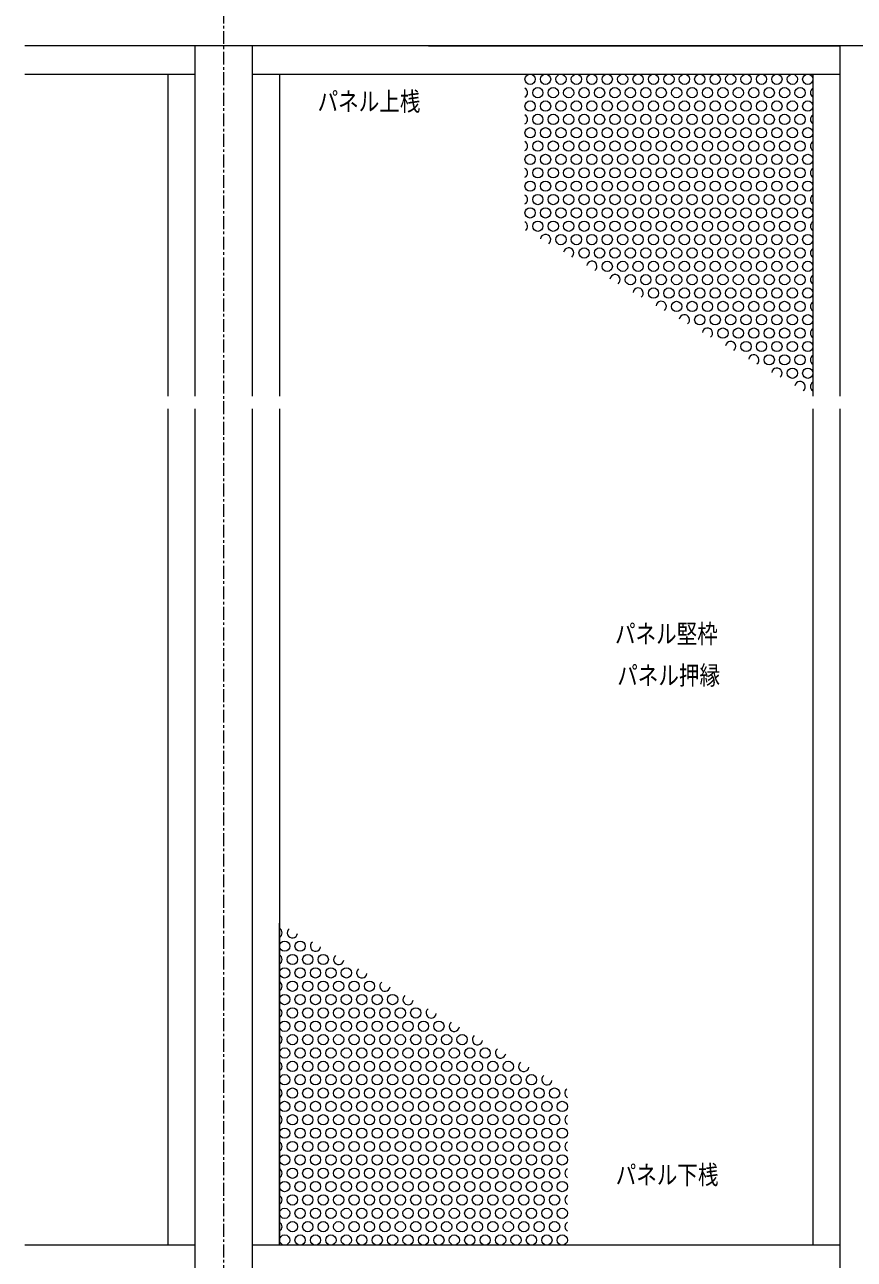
# Model space of a CAD drawing. Units: millimetres, scale not verified. Extents: x -1682 to 1682, y -1188 to 1188.
# Drawn here: x 483 to 1128, y -572 to 389 of the extents above; entities that cross this region are included whole.
import ezdxf
from ezdxf.enums import TextEntityAlignment as Align

# ---------------------------------------------------------------- set-up
doc = ezdxf.new("R2010")
doc.units = ezdxf.units.MM
doc.header["$LTSCALE"] = 8
doc.linetypes.add('USER1', pattern=[2, 1.25, -0.25, 0.25, -0.25])
for name, color, linetype, lineweight in [('0-0_0', 7, 'Continuous', 18), ('0-E_3中心線', 2, 'USER1', 18), ('1-0_1手摺寸法', 3, 'Continuous', 18), ('1-1_42ｱﾙﾐ部品', 6, 'Continuous', 18)]:
    doc.layers.add(name, color=color, linetype=linetype, lineweight=lineweight)
doc.styles.add('ＭＳ ゴシック', font='')
doc.styles.get('ＭＳ ゴシック').set_extended_font_data('MS Gothic')

msp = doc.modelspace()

# ---------------------------------------------------------------- linework, layer by layer
at = {"layer": '0-0_0'}
for p, q in [((1204.562, 372.107), (482.87, 372.107)), ((615.17, 372.107), (615.17, 99.581)), ((660.17, 99.581), (660.17, 372.107)), ((1117.062, 372.107), (1117.062, 99.581)), ((615.17, 89.753), (615.17, -666.689)), ((660.17, -666.689), (660.17, 89.753)), ((1117.062, 89.753), (1117.062, -666.689))]:
    msp.add_line(p, q, dxfattribs=at)
at = {"layer": '0-E_3中心線'}
msp.add_line((637.67, 495.607), (637.67, -792.622), dxfattribs=at)
at = {"layer": '1-0_1手摺寸法'}
for centre in [(876.101, 346.107), (888.101, 346.107), (900.101, 346.107), (912.101, 346.107), (924.101, 346.107), (936.101, 346.107), (948.101, 346.107), (960.101, 346.107), (972.101, 346.107), (984.101, 346.107), (996.101, 346.107), (1008.101, 346.107), (1020.101, 346.107), (1032.101, 346.107), (1044.101, 346.107), (1056.101, 346.107), (1068.101, 346.107), (1080.101, 346.107), (1092.101, 346.107), (882.101, 335.715), (894.101, 335.715), (906.101, 335.715), (918.101, 335.715), (930.101, 335.715), (942.101, 335.715), (954.101, 335.715), (966.101, 335.715), (978.101, 335.715), (990.101, 335.715), (1002.101, 335.715), (1014.101, 335.715), (1026.101, 335.715), (1038.101, 335.715), (1050.101, 335.715), (1062.101, 335.715), (1074.101, 335.715), (1086.101, 335.715), (876.101, 325.323), (888.101, 325.323), (900.101, 325.323), (912.101, 325.323), (924.101, 325.323), (936.101, 325.323), (948.101, 325.323), (960.101, 325.323), (972.101, 325.323), (984.101, 325.323), (996.101, 325.323), (1008.101, 325.323), (1020.101, 325.323), (1032.101, 325.323), (1044.101, 325.323), (1056.101, 325.323), (1068.101, 325.323), (1080.101, 325.323), (1092.101, 325.323), (882.101, 314.931), (894.101, 314.931), (906.101, 314.931), (918.101, 314.931), (930.101, 314.931), (942.101, 314.931), (954.101, 314.931), (966.101, 314.931), (978.101, 314.931), (990.101, 314.931), (1002.101, 314.931), (1014.101, 314.931), (1026.101, 314.931), (1038.101, 314.931), (1050.101, 314.931), (1062.101, 314.931), (1074.101, 314.931), (1086.101, 314.931), (876.101, 304.538), (888.101, 304.538), (900.101, 304.538), (912.101, 304.538), (924.101, 304.538), (936.101, 304.538), (948.101, 304.538), (960.101, 304.538), (972.101, 304.538), (984.101, 304.538), (996.101, 304.538), (1008.101, 304.538), (1020.101, 304.538), (1032.101, 304.538), (1044.101, 304.538), (1056.101, 304.538), (1068.101, 304.538), (1080.101, 304.538), (1092.101, 304.538), (882.101, 294.146), (894.101, 294.146), (906.101, 294.146), (918.101, 294.146), (930.101, 294.146), (942.101, 294.146), (954.101, 294.146), (966.101, 294.146), (978.101, 294.146), (990.101, 294.146), (1002.101, 294.146), (1014.101, 294.146), (1026.101, 294.146), (1038.101, 294.146), (1050.101, 294.146), (1062.101, 294.146), (1074.101, 294.146), (1086.101, 294.146), (876.101, 283.754), (888.101, 283.754), (900.101, 283.754), (912.101, 283.754), (924.101, 283.754), (936.101, 283.754), (948.101, 283.754), (960.101, 283.754), (972.101, 283.754), (984.101, 283.754), (996.101, 283.754), (1008.101, 283.754), (1020.101, 283.754), (1032.101, 283.754), (1044.101, 283.754), (1056.101, 283.754), (1068.101, 283.754), (1080.101, 283.754), (1092.101, 283.754), (882.101, 273.361), (894.101, 273.361), (906.101, 273.361), (918.101, 273.361), (930.101, 273.361), (942.101, 273.361), (954.101, 273.361), (966.101, 273.361), (978.101, 273.361), (990.101, 273.361), (1002.101, 273.361), (1014.101, 273.361), (1026.101, 273.361), (1038.101, 273.361), (1050.101, 273.361), (1062.101, 273.361), (1074.101, 273.361), (1086.101, 273.361), (876.101, 262.969), (888.101, 262.969), (900.101, 262.969), (912.101, 262.969), (924.101, 262.969), (936.101, 262.969), (948.101, 262.969), (960.101, 262.969), (972.101, 262.969), (984.101, 262.969), (996.101, 262.969), (1008.101, 262.969), (1020.101, 262.969), (1032.101, 262.969), (1044.101, 262.969), (1056.101, 262.969), (1068.101, 262.969), (1080.101, 262.969), (1092.101, 262.969), (882.101, 252.577), (894.101, 252.577), (906.101, 252.577), (918.101, 252.577), (930.101, 252.577), (942.101, 252.577), (954.101, 252.577), (966.101, 252.577), (978.101, 252.577), (990.101, 252.577), (1002.101, 252.577), (1014.101, 252.577), (1026.101, 252.577), (1038.101, 252.577), (1050.101, 252.577), (1062.101, 252.577), (1074.101, 252.577), (1086.101, 252.577), (876.101, 242.184), (888.101, 242.184), (900.101, 242.184), (912.101, 242.184), (924.101, 242.184), (936.101, 242.184), (948.101, 242.184), (960.101, 242.184), (972.101, 242.184), (984.101, 242.184), (996.101, 242.184), (1008.101, 242.184), (1020.101, 242.184), (1032.101, 242.184), (1044.101, 242.184), (1056.101, 242.184), (1068.101, 242.184), (1080.101, 242.184), (1092.101, 242.184), (882.101, 231.792), (894.101, 231.792), (906.101, 231.792), (918.101, 231.792), (930.101, 231.792), (942.101, 231.792), (954.101, 231.792), (966.101, 231.792), (978.101, 231.792), (990.101, 231.792), (1002.101, 231.792), (1014.101, 231.792), (1026.101, 231.792), (1038.101, 231.792), (1050.101, 231.792), (1062.101, 231.792), (1074.101, 231.792), (1086.101, 231.792), (900.101, 221.4), (912.101, 221.4), (924.101, 221.4), (936.101, 221.4), (948.101, 221.4), (960.101, 221.4), (972.101, 221.4), (984.101, 221.4), (996.101, 221.4), (1008.101, 221.4), (1020.101, 221.4), (1032.101, 221.4), (1044.101, 221.4), (1056.101, 221.4), (1068.101, 221.4), (1080.101, 221.4), (1092.101, 221.4), (918.101, 211.008), (930.101, 211.008), (942.101, 211.008), (954.101, 211.008), (966.101, 211.008), (978.101, 211.008), (990.101, 211.008), (1002.101, 211.008), (1014.101, 211.008), (1026.101, 211.008), (1038.101, 211.008), (1050.101, 211.008), (1062.101, 211.008), (1074.101, 211.008), (1086.101, 211.008), (936.101, 200.615), (948.101, 200.615), (960.101, 200.615), (972.101, 200.615), (984.101, 200.615), (996.101, 200.615), (1008.101, 200.615), (1020.101, 200.615), (1032.101, 200.615), (1044.101, 200.615), (1056.101, 200.615), (1068.101, 200.615), (1080.101, 200.615), (1092.101, 200.615), (954.101, 190.223), (966.101, 190.223), (978.101, 190.223), (990.101, 190.223), (1002.101, 190.223), (1014.101, 190.223), (1026.101, 190.223), (1038.101, 190.223), (1050.101, 190.223), (1062.101, 190.223), (1074.101, 190.223), (1086.101, 190.223), (972.101, 179.831), (984.101, 179.831), (996.101, 179.831), (1008.101, 179.831), (1020.101, 179.831), (1032.101, 179.831), (1044.101, 179.831), (1056.101, 179.831), (1068.101, 179.831), (1080.101, 179.831), (1092.101, 179.831), (990.101, 169.438), (1002.101, 169.438), (1014.101, 169.438), (1026.101, 169.438), (1038.101, 169.438), (1050.101, 169.438), (1062.101, 169.438), (1074.101, 169.438), (1086.101, 169.438), (1008.101, 159.046), (1020.101, 159.046), (1032.101, 159.046), (1044.101, 159.046), (1056.101, 159.046), (1068.101, 159.046), (1080.101, 159.046), (1092.101, 159.046), (1026.101, 148.654), (1038.101, 148.654), (1050.101, 148.654), (1062.101, 148.654), (1074.101, 148.654), (1086.101, 148.654), (1044.101, 138.261), (1056.101, 138.261), (1068.101, 138.261), (1080.101, 138.261), (1092.101, 138.261), (1062.101, 127.869), (1074.101, 127.869), (1086.101, 127.869), (1080.101, 117.477), (1092.101, 117.477), (685.13, -328.262), (697.13, -328.262), (691.13, -338.654), (703.13, -338.654), (715.13, -338.654), (685.13, -349.046), (697.13, -349.046), (709.13, -349.046), (721.13, -349.046), (733.13, -349.046), (691.13, -359.439), (703.13, -359.439), (715.13, -359.439), (727.13, -359.439), (739.13, -359.439), (751.13, -359.439), (685.13, -369.831), (697.13, -369.831), (709.13, -369.831), (721.13, -369.831), (733.13, -369.831), (745.13, -369.831), (757.13, -369.831), (769.13, -369.831), (691.13, -380.223), (703.13, -380.223), (715.13, -380.223), (727.13, -380.223), (739.13, -380.223), (751.13, -380.223), (763.13, -380.223), (775.13, -380.223), (787.13, -380.223), (685.13, -390.616), (697.13, -390.616), (709.13, -390.616), (721.13, -390.616), (733.13, -390.616), (745.13, -390.616), (757.13, -390.616), (769.13, -390.616), (781.13, -390.616), (793.13, -390.616), (805.13, -390.616), (691.13, -401.008), (703.13, -401.008), (715.13, -401.008), (727.13, -401.008), (739.13, -401.008), (751.13, -401.008), (763.13, -401.008), (775.13, -401.008), (787.13, -401.008), (799.13, -401.008), (811.13, -401.008), (823.13, -401.008), (685.13, -411.4), (697.13, -411.4), (709.13, -411.4), (721.13, -411.4), (733.13, -411.4), (745.13, -411.4), (757.13, -411.4), (769.13, -411.4), (781.13, -411.4), (793.13, -411.4), (805.13, -411.4), (817.13, -411.4), (829.13, -411.4), (841.13, -411.4), (691.13, -421.793), (703.13, -421.793), (715.13, -421.793), (727.13, -421.793), (739.13, -421.793), (751.13, -421.793), (763.13, -421.793), (775.13, -421.793), (787.13, -421.793), (799.13, -421.793), (811.13, -421.793), (823.13, -421.793), (835.13, -421.793), (847.13, -421.793), (859.13, -421.793), (685.13, -432.185), (697.13, -432.185), (709.13, -432.185), (721.13, -432.185), (733.13, -432.185), (745.13, -432.185), (757.13, -432.185), (769.13, -432.185), (781.13, -432.185), (793.13, -432.185), (805.13, -432.185), (817.13, -432.185), (829.13, -432.185), (841.13, -432.185), (853.13, -432.185), (865.13, -432.185), (877.13, -432.185), (691.13, -442.577), (703.13, -442.577), (715.13, -442.577), (727.13, -442.577), (739.13, -442.577), (751.13, -442.577), (763.13, -442.577), (775.13, -442.577), (787.13, -442.577), (799.13, -442.577), (811.13, -442.577), (823.13, -442.577), (835.13, -442.577), (847.13, -442.577), (859.13, -442.577), (871.13, -442.577), (883.13, -442.577), (895.13, -442.577), (685.13, -452.969), (697.13, -452.969), (709.13, -452.969), (721.13, -452.969), (733.13, -452.969), (745.13, -452.969), (757.13, -452.969), (769.13, -452.969), (781.13, -452.969), (793.13, -452.969), (805.13, -452.969), (817.13, -452.969), (829.13, -452.969), (841.13, -452.969), (853.13, -452.969), (865.13, -452.969), (877.13, -452.969), (889.13, -452.969), (901.13, -452.969), (691.13, -463.362), (703.13, -463.362), (715.13, -463.362), (727.13, -463.362), (739.13, -463.362), (751.13, -463.362), (763.13, -463.362), (775.13, -463.362), (787.13, -463.362), (799.13, -463.362), (811.13, -463.362), (823.13, -463.362), (835.13, -463.362), (847.13, -463.362), (859.13, -463.362), (871.13, -463.362), (883.13, -463.362), (895.13, -463.362), (685.13, -473.754), (697.13, -473.754), (709.13, -473.754), (721.13, -473.754), (733.13, -473.754), (745.13, -473.754), (757.13, -473.754), (769.13, -473.754), (781.13, -473.754), (793.13, -473.754), (805.13, -473.754), (817.13, -473.754), (829.13, -473.754), (841.13, -473.754), (853.13, -473.754), (865.13, -473.754), (877.13, -473.754), (889.13, -473.754), (901.13, -473.754), (691.13, -484.146), (703.13, -484.146), (715.13, -484.146), (727.13, -484.146), (739.13, -484.146), (751.13, -484.146), (763.13, -484.146), (775.13, -484.146), (787.13, -484.146), (799.13, -484.146), (811.13, -484.146), (823.13, -484.146), (835.13, -484.146), (847.13, -484.146), (859.13, -484.146), (871.13, -484.146), (883.13, -484.146), (895.13, -484.146), (685.13, -494.539), (697.13, -494.539), (709.13, -494.539), (721.13, -494.539), (733.13, -494.539), (745.13, -494.539), (757.13, -494.539), (769.13, -494.539), (781.13, -494.539), (793.13, -494.539), (805.13, -494.539), (817.13, -494.539), (829.13, -494.539), (841.13, -494.539), (853.13, -494.539), (865.13, -494.539), (877.13, -494.539), (889.13, -494.539), (901.13, -494.539), (691.13, -504.931), (703.13, -504.931), (715.13, -504.931), (727.13, -504.931), (739.13, -504.931), (751.13, -504.931), (763.13, -504.931), (775.13, -504.931), (787.13, -504.931), (799.13, -504.931), (811.13, -504.931), (823.13, -504.931), (835.13, -504.931), (847.13, -504.931), (859.13, -504.931), (871.13, -504.931), (883.13, -504.931), (895.13, -504.931), (685.13, -515.323), (697.13, -515.323), (709.13, -515.323), (721.13, -515.323), (733.13, -515.323), (745.13, -515.323), (757.13, -515.323), (769.13, -515.323), (781.13, -515.323), (793.13, -515.323), (805.13, -515.323), (817.13, -515.323), (829.13, -515.323), (841.13, -515.323), (853.13, -515.323), (865.13, -515.323), (877.13, -515.323), (889.13, -515.323), (901.13, -515.323), (691.13, -525.716), (703.13, -525.716), (715.13, -525.716), (727.13, -525.716), (739.13, -525.716), (751.13, -525.716), (763.13, -525.716), (775.13, -525.716), (787.13, -525.716), (799.13, -525.716), (811.13, -525.716), (823.13, -525.716), (835.13, -525.716), (847.13, -525.716), (859.13, -525.716), (871.13, -525.716), (883.13, -525.716), (895.13, -525.716), (685.13, -536.108), (697.13, -536.108), (709.13, -536.108), (721.13, -536.108), (733.13, -536.108), (745.13, -536.108), (757.13, -536.108), (769.13, -536.108), (781.13, -536.108), (793.13, -536.108), (805.13, -536.108), (817.13, -536.108), (829.13, -536.108), (841.13, -536.108), (853.13, -536.108), (865.13, -536.108), (877.13, -536.108), (889.13, -536.108), (901.13, -536.108), (691.13, -546.5), (703.13, -546.5), (715.13, -546.5), (727.13, -546.5), (739.13, -546.5), (751.13, -546.5), (763.13, -546.5), (775.13, -546.5), (787.13, -546.5), (799.13, -546.5), (811.13, -546.5), (823.13, -546.5), (835.13, -546.5), (847.13, -546.5), (859.13, -546.5), (871.13, -546.5), (883.13, -546.5), (895.13, -546.5), (685.13, -556.893), (697.13, -556.893), (709.13, -556.893), (721.13, -556.893), (733.13, -556.893), (745.13, -556.893), (757.13, -556.893), (769.13, -556.893), (781.13, -556.893), (793.13, -556.893), (805.13, -556.893), (817.13, -556.893), (829.13, -556.893), (841.13, -556.893), (853.13, -556.893), (865.13, -556.893), (877.13, -556.893), (889.13, -556.893), (901.13, -556.893)]:
    msp.add_circle(centre, 4, dxfattribs=at)
for centre, start, end in [((870.101, 335.715), 300, 60), ((1098.101, 335.715), 120.6602, 239.3398), ((870.101, 314.931), 300, 60), ((1098.101, 314.931), 120.6602, 239.3398), ((870.101, 294.146), 300, 60), ((1098.101, 294.146), 120.6602, 239.3398), ((870.101, 273.361), 300, 60), ((1098.101, 273.361), 120.6602, 239.3398), ((870.101, 252.577), 300, 60), ((1098.101, 252.577), 120.6602, 239.3398), ((870.101, 231.792), 307.69916, 60), ((1098.101, 231.792), 120.6602, 239.3398), ((888.101, 221.4), 307.69916, 172.30084), ((906.101, 211.008), 307.69916, 172.30084), ((1098.101, 211.008), 120.6602, 239.3398), ((924.101, 200.615), 307.69916, 172.30084), ((942.101, 190.223), 307.69916, 172.30084), ((1098.101, 190.223), 120.6602, 239.3398), ((960.101, 179.831), 307.69916, 172.30084), ((978.101, 169.438), 307.69916, 172.30084), ((1098.101, 169.438), 120.6602, 239.3398), ((996.101, 159.046), 307.69916, 172.30084), ((1014.101, 148.654), 307.69916, 172.30084), ((1098.101, 148.654), 120.6602, 239.3398), ((1032.101, 138.261), 307.69916, 172.30084), ((1050.101, 127.869), 307.69916, 172.30084), ((1098.101, 127.869), 120.6602, 239.3398), ((1068.101, 117.477), 307.69916, 172.30084), ((1086.101, 107.084), 307.69916, 172.30084), ((1098.101, 107.084), 120.6602, 239.3398), ((679.13, -317.869), 300.6602, 59.3398), ((691.13, -317.869), 127.69916, 352.30084), ((709.13, -328.262), 127.69916, 352.30084), ((679.13, -338.654), 300.6602, 59.3398), ((727.13, -338.654), 127.69916, 352.30084), ((745.13, -349.046), 127.69916, 352.30084), ((679.13, -359.439), 300.6602, 59.3398), ((763.13, -359.439), 127.69916, 352.30084), ((781.13, -369.831), 127.69916, 352.30084), ((679.13, -380.223), 300.6602, 59.3398), ((799.13, -380.223), 127.69916, 352.30084), ((817.13, -390.616), 127.69916, 352.30084), ((679.13, -401.008), 300.6602, 59.3398), ((835.13, -401.008), 127.69916, 352.30084), ((853.13, -411.4), 127.69916, 352.30084), ((679.13, -421.793), 300.6602, 59.3398), ((871.13, -421.793), 127.69916, 352.30084), ((889.13, -432.185), 127.69916, 352.30084), ((679.13, -442.577), 300.6602, 59.3398), ((907.13, -442.577), 127.69916, 240), ((679.13, -463.362), 300.6602, 59.3398), ((907.13, -463.362), 120, 240), ((679.13, -484.146), 300.6602, 59.3398), ((907.13, -484.146), 120, 240), ((679.13, -504.931), 300.6602, 59.3398), ((907.13, -504.931), 120, 240), ((679.13, -525.716), 300.6602, 59.3398), ((907.13, -525.716), 120, 240), ((679.13, -546.5), 300.6602, 59.3398), ((907.13, -546.5), 120, 240)]:
    msp.add_arc(centre, 4, start, end, dxfattribs=at)
at = {"layer": '1-1_42ｱﾙﾐ部品'}
for p, q in [((797.062, 372.107), (1117.062, 372.107)), ((482.87, 350.107), (615.17, 350.107)), ((594.17, 350.107), (594.17, 99.581)), ((660.17, 350.107), (1117.062, 350.107)), ((681.17, 350.107), (681.17, 99.581)), ((1096.062, 350.107), (1096.062, 99.581)), ((594.17, 89.753), (594.17, -560.893)), ((681.17, 89.753), (681.17, -560.893)), ((1096.062, 89.753), (1096.062, -560.893)), ((681.17, -560.893), (681.17, -310.366)), ((615.17, -560.893), (482.87, -560.893)), ((1117.062, -560.893), (660.17, -560.893))]:
    msp.add_line(p, q, dxfattribs=at)

# ---------------------------------------------------------------- texts
at = {"layer": '0-0_0', "style": 'ＭＳ ゴシック', "width": 0.8}
for s, p in [('パネル上桟', (710.748, 317.185)), ('パネル堅枠', (942.105, -97.028)), ('パネル押縁', (943.865, -129.314)), ('パネル下桟', (942.649, -517.907))]:
    msp.add_text(s, height=14.66, dxfattribs=at).set_placement(p, align=Align.BOTTOM_LEFT)

doc.saveas('drawing.dxf')
